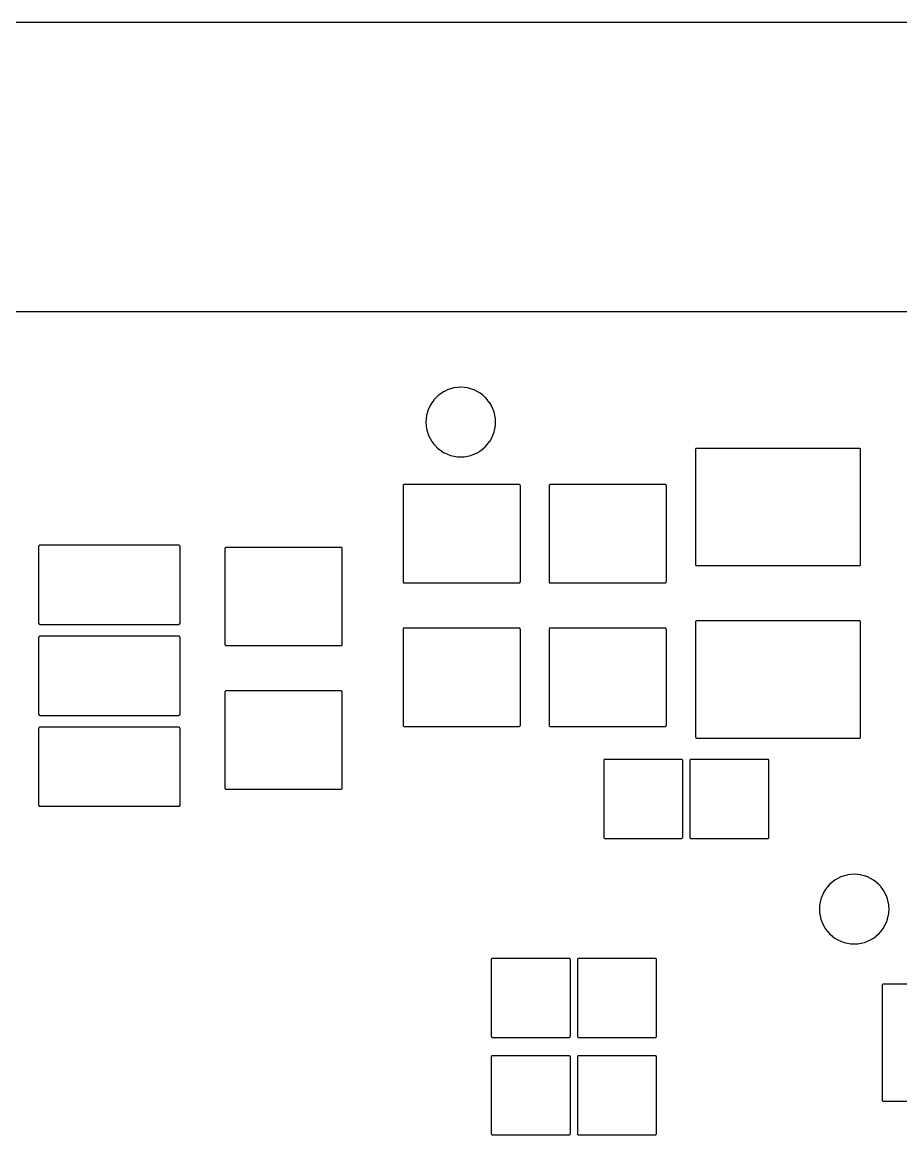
# Model space of a CAD drawing. Header units: inches. Extents: x -0.5 to 10, y -2.4 to 3.9.
# Drawn here: x 2.7547 to 3.1157, y 2.7965 to 3.2538 of the extents above; entities that cross this region are included whole.
import ezdxf

# ---------------------------------------------------------------- set-up
doc = ezdxf.new("R2010")
doc.units = ezdxf.units.IN

msp = doc.modelspace()

# ---------------------------------------------------------------- linework, layer by layer
for points in [[(2.5572, 3.25375), (3.3106, 3.25375)], [(3.309421, 3.13465), (2.56023, 3.13465)], [(3.148, 2.8584), (3.1086, 2.8584), (3.108575, 2.858399), (3.108526, 2.858394), (3.108478, 2.858385), (3.108431, 2.858371), (3.108386, 2.858352), (3.108343, 2.858329), (3.108302, 2.858301), (3.108264, 2.85827), (3.10823, 2.858236), (3.108199, 2.858198), (3.108171, 2.858157), (3.108148, 2.858114), (3.108129, 2.858069), (3.108115, 2.858022), (3.108106, 2.857974), (3.108101, 2.857925), (3.1081, 2.8579), (3.1081, 2.8107), (3.108101, 2.810675), (3.108106, 2.810626), (3.108115, 2.810578), (3.108129, 2.810531), (3.108148, 2.810486), (3.108171, 2.810443), (3.108199, 2.810402), (3.10823, 2.810364), (3.108264, 2.81033), (3.108302, 2.810299), (3.108343, 2.810271), (3.108386, 2.810248), (3.108431, 2.810229), (3.108478, 2.810215), (3.108526, 2.810206), (3.108575, 2.810201), (3.108575, 2.810201), (3.1086, 2.8102), (3.148, 2.8102)]]:
    msp.add_lwpolyline(points)
for points in [[(2.949199, 3.089425), (2.949133, 3.090777), (2.949131, 3.090804), (2.949128, 3.090826), (2.948929, 3.092166), (2.948925, 3.092189), (2.94892, 3.092214), (2.948591, 3.093527), (2.948585, 3.093549), (2.948577, 3.093574), (2.94812, 3.094849), (2.948112, 3.094871), (2.948102, 3.094895), (2.947523, 3.096119), (2.947513, 3.096139), (2.947499, 3.096162), (2.946803, 3.097324), (2.946788, 3.097348), (2.946776, 3.097365), (2.945969, 3.098452), (2.945955, 3.098471), (2.945938, 3.09849), (2.945029, 3.099494), (2.945012, 3.099512), (2.944994, 3.099529), (2.94399, 3.100438), (2.943971, 3.100455), (2.943952, 3.100469), (2.942865, 3.101276), (2.942848, 3.101288), (2.942824, 3.101303), (2.941662, 3.101999), (2.941639, 3.102013), (2.941619, 3.102023), (2.940395, 3.102602), (2.940371, 3.102612), (2.940349, 3.10262), (2.939074, 3.103077), (2.939049, 3.103085), (2.939027, 3.103091), (2.937714, 3.10342), (2.937689, 3.103425), (2.937666, 3.103429), (2.936326, 3.103628), (2.936304, 3.103631), (2.936277, 3.103633), (2.934925, 3.103699), (2.9349, 3.1037), (2.934875, 3.103699), (2.933523, 3.103633), (2.933496, 3.103631), (2.933474, 3.103628), (2.932134, 3.103429), (2.932111, 3.103425), (2.932086, 3.10342), (2.930773, 3.103091), (2.930751, 3.103085), (2.930726, 3.103077), (2.929451, 3.10262), (2.929429, 3.102612), (2.929405, 3.102602), (2.928181, 3.102023), (2.928161, 3.102013), (2.928138, 3.101999), (2.926976, 3.101303), (2.926952, 3.101288), (2.926935, 3.101276), (2.925848, 3.100469), (2.925829, 3.100455), (2.92581, 3.100438), (2.924806, 3.099529), (2.924788, 3.099512), (2.924771, 3.099494), (2.923862, 3.09849), (2.923845, 3.098471), (2.923831, 3.098452), (2.923024, 3.097365), (2.923012, 3.097348), (2.922997, 3.097324), (2.922301, 3.096162), (2.922287, 3.096139), (2.922277, 3.096119), (2.921698, 3.094895), (2.921688, 3.094871), (2.92168, 3.094849), (2.921223, 3.093574), (2.921215, 3.093549), (2.921209, 3.093527), (2.92088, 3.092214), (2.920875, 3.092189), (2.920871, 3.092166), (2.920672, 3.090826), (2.920669, 3.090804), (2.920667, 3.090777), (2.920601, 3.089425), (2.9206, 3.0894), (2.920601, 3.089375), (2.920667, 3.088023), (2.920669, 3.087996), (2.920672, 3.087974), (2.920871, 3.086634), (2.920875, 3.086611), (2.92088, 3.086586), (2.921209, 3.085273), (2.921215, 3.085251), (2.921223, 3.085226), (2.92168, 3.083951), (2.921688, 3.083929), (2.921698, 3.083905), (2.922277, 3.082681), (2.922287, 3.082661), (2.922301, 3.082638), (2.922997, 3.081476), (2.923012, 3.081452), (2.923024, 3.081435), (2.923831, 3.080348), (2.923845, 3.080329), (2.923862, 3.08031), (2.924771, 3.079306), (2.924788, 3.079288), (2.924806, 3.079271), (2.92581, 3.078362), (2.925829, 3.078345), (2.925848, 3.078331), (2.926935, 3.077524), (2.926952, 3.077512), (2.926976, 3.077497), (2.928138, 3.076801), (2.928161, 3.076787), (2.928181, 3.076777), (2.929405, 3.076198), (2.929429, 3.076188), (2.929451, 3.07618), (2.930726, 3.075723), (2.930751, 3.075715), (2.930773, 3.075709), (2.932086, 3.07538), (2.932111, 3.075375), (2.932134, 3.075371), (2.933474, 3.075172), (2.933496, 3.075169), (2.933523, 3.075167), (2.934875, 3.075101), (2.9349, 3.0751), (2.934925, 3.075101), (2.936277, 3.075167), (2.936304, 3.075169), (2.936326, 3.075172), (2.937666, 3.075371), (2.937689, 3.075375), (2.937714, 3.07538), (2.939027, 3.075709), (2.939049, 3.075715), (2.939074, 3.075723), (2.940349, 3.07618), (2.940371, 3.076188), (2.940395, 3.076198), (2.941619, 3.076777), (2.941639, 3.076787), (2.941662, 3.076801), (2.942824, 3.077497), (2.942848, 3.077512), (2.942865, 3.077524), (2.943952, 3.078331), (2.943971, 3.078345), (2.94399, 3.078362), (2.944994, 3.079271), (2.945012, 3.079288), (2.945029, 3.079306), (2.945938, 3.08031), (2.945955, 3.080329), (2.945969, 3.080348), (2.946776, 3.081435), (2.946788, 3.081452), (2.946803, 3.081476), (2.947499, 3.082638), (2.947513, 3.082661), (2.947523, 3.082681), (2.948102, 3.083905), (2.948112, 3.083929), (2.94812, 3.083951), (2.948577, 3.085226), (2.948585, 3.085251), (2.948591, 3.085273), (2.94892, 3.086586), (2.948925, 3.086611), (2.948929, 3.086634), (2.949128, 3.087974), (2.949131, 3.087996), (2.949133, 3.088023), (2.949199, 3.089375), (2.9492, 3.0894)], [(3.031825, 3.030401), (3.031825, 3.030401), (3.03185, 3.0304), (3.09875, 3.0304), (3.098775, 3.030401), (3.098824, 3.030406), (3.098872, 3.030415), (3.098919, 3.030429), (3.098964, 3.030448), (3.099007, 3.030471), (3.099048, 3.030499), (3.099086, 3.03053), (3.09912, 3.030564), (3.099151, 3.030602), (3.099179, 3.030643), (3.099202, 3.030686), (3.099221, 3.030731), (3.099235, 3.030778), (3.099244, 3.030826), (3.099249, 3.030875), (3.09925, 3.0309), (3.09925, 3.0781), (3.099249, 3.078125), (3.099244, 3.078174), (3.099235, 3.078222), (3.099221, 3.078269), (3.099202, 3.078314), (3.099179, 3.078357), (3.099151, 3.078398), (3.09912, 3.078436), (3.099086, 3.07847), (3.099048, 3.078501), (3.099007, 3.078529), (3.098964, 3.078552), (3.098919, 3.078571), (3.098872, 3.078585), (3.098824, 3.078594), (3.098775, 3.078599), (3.09875, 3.0786), (3.03185, 3.0786), (3.031825, 3.078599), (3.031776, 3.078594), (3.031728, 3.078585), (3.031681, 3.078571), (3.031636, 3.078552), (3.031593, 3.078529), (3.031552, 3.078501), (3.031514, 3.07847), (3.03148, 3.078436), (3.031449, 3.078398), (3.031421, 3.078357), (3.031398, 3.078314), (3.031379, 3.078269), (3.031365, 3.078222), (3.031356, 3.078174), (3.031351, 3.078125), (3.03135, 3.0781), (3.03135, 3.0309), (3.031351, 3.030875), (3.031356, 3.030826), (3.031365, 3.030778), (3.031379, 3.030731), (3.031398, 3.030686), (3.031421, 3.030643), (3.031449, 3.030602), (3.03148, 3.030564), (3.031514, 3.03053), (3.031552, 3.030499), (3.031593, 3.030471), (3.031636, 3.030448), (3.031681, 3.030429), (3.031728, 3.030415), (3.031776, 3.030406)], [(2.911675, 3.023301), (2.911675, 3.023301), (2.9117, 3.0233), (2.9589, 3.0233), (2.958925, 3.023301), (2.958974, 3.023306), (2.959022, 3.023315), (2.959069, 3.023329), (2.959114, 3.023348), (2.959157, 3.023371), (2.959198, 3.023399), (2.959236, 3.02343), (2.95927, 3.023464), (2.959301, 3.023502), (2.959329, 3.023543), (2.959352, 3.023586), (2.959371, 3.023631), (2.959385, 3.023678), (2.959394, 3.023726), (2.959399, 3.023775), (2.9594, 3.0238), (2.9594, 3.0632), (2.959399, 3.063225), (2.959394, 3.063274), (2.959385, 3.063322), (2.959371, 3.063369), (2.959352, 3.063414), (2.959329, 3.063457), (2.959301, 3.063498), (2.95927, 3.063536), (2.959236, 3.06357), (2.959198, 3.063601), (2.959157, 3.063629), (2.959114, 3.063652), (2.959069, 3.063671), (2.959022, 3.063685), (2.958974, 3.063694), (2.958925, 3.063699), (2.9589, 3.0637), (2.9117, 3.0637), (2.911675, 3.063699), (2.911626, 3.063694), (2.911578, 3.063685), (2.911531, 3.063671), (2.911486, 3.063652), (2.911443, 3.063629), (2.911402, 3.063601), (2.911364, 3.06357), (2.91133, 3.063536), (2.911299, 3.063498), (2.911271, 3.063457), (2.911248, 3.063414), (2.911229, 3.063369), (2.911215, 3.063322), (2.911206, 3.063274), (2.911201, 3.063225), (2.9112, 3.0632), (2.9112, 3.0238), (2.911201, 3.023775), (2.911206, 3.023726), (2.911215, 3.023678), (2.911229, 3.023631), (2.911248, 3.023586), (2.911271, 3.023543), (2.911299, 3.023502), (2.91133, 3.023464), (2.911364, 3.02343), (2.911402, 3.023399), (2.911443, 3.023371), (2.911486, 3.023348), (2.911531, 3.023329), (2.911578, 3.023315), (2.911626, 3.023306)], [(2.971675, 3.023301), (2.971675, 3.023301), (2.9717, 3.0233), (3.0189, 3.0233), (3.018925, 3.023301), (3.018974, 3.023306), (3.019022, 3.023315), (3.019069, 3.023329), (3.019114, 3.023348), (3.019157, 3.023371), (3.019198, 3.023399), (3.019236, 3.02343), (3.01927, 3.023464), (3.019301, 3.023502), (3.019329, 3.023543), (3.019352, 3.023586), (3.019371, 3.023631), (3.019385, 3.023678), (3.019394, 3.023726), (3.019399, 3.023775), (3.0194, 3.0238), (3.0194, 3.0632), (3.019399, 3.063225), (3.019394, 3.063274), (3.019385, 3.063322), (3.019371, 3.063369), (3.019352, 3.063414), (3.019329, 3.063457), (3.019301, 3.063498), (3.01927, 3.063536), (3.019236, 3.06357), (3.019198, 3.063601), (3.019157, 3.063629), (3.019114, 3.063652), (3.019069, 3.063671), (3.019022, 3.063685), (3.018974, 3.063694), (3.018925, 3.063699), (3.0189, 3.0637), (2.9717, 3.0637), (2.971675, 3.063699), (2.971626, 3.063694), (2.971578, 3.063685), (2.971531, 3.063671), (2.971486, 3.063652), (2.971443, 3.063629), (2.971402, 3.063601), (2.971364, 3.06357), (2.97133, 3.063536), (2.971299, 3.063498), (2.971271, 3.063457), (2.971248, 3.063414), (2.971229, 3.063369), (2.971215, 3.063322), (2.971206, 3.063274), (2.971201, 3.063225), (2.9712, 3.0632), (2.9712, 3.0238), (2.971201, 3.023775), (2.971206, 3.023726), (2.971215, 3.023678), (2.971229, 3.023631), (2.971248, 3.023586), (2.971271, 3.023543), (2.971299, 3.023502), (2.97133, 3.023464), (2.971364, 3.02343), (2.971402, 3.023399), (2.971443, 3.023371), (2.971486, 3.023348), (2.971531, 3.023329), (2.971578, 3.023315), (2.971626, 3.023306)], [(2.761925, 3.006251), (2.761925, 3.006251), (2.76195, 3.00625), (2.81905, 3.00625), (2.819075, 3.006251), (2.819124, 3.006256), (2.819172, 3.006265), (2.819219, 3.006279), (2.819264, 3.006298), (2.819307, 3.006321), (2.819348, 3.006349), (2.819386, 3.00638), (2.81942, 3.006414), (2.819451, 3.006452), (2.819479, 3.006493), (2.819502, 3.006536), (2.819521, 3.006581), (2.819535, 3.006628), (2.819544, 3.006676), (2.819549, 3.006725), (2.81955, 3.00675), (2.81955, 3.03825), (2.819549, 3.038275), (2.819544, 3.038324), (2.819535, 3.038372), (2.819521, 3.038419), (2.819502, 3.038464), (2.819479, 3.038507), (2.819451, 3.038548), (2.81942, 3.038586), (2.819386, 3.03862), (2.819348, 3.038651), (2.819307, 3.038679), (2.819264, 3.038702), (2.819219, 3.038721), (2.819172, 3.038735), (2.819124, 3.038744), (2.819075, 3.038749), (2.81905, 3.03875), (2.76195, 3.03875), (2.761925, 3.038749), (2.761876, 3.038744), (2.761828, 3.038735), (2.761781, 3.038721), (2.761736, 3.038702), (2.761693, 3.038679), (2.761652, 3.038651), (2.761614, 3.03862), (2.76158, 3.038586), (2.761549, 3.038548), (2.761521, 3.038507), (2.761498, 3.038464), (2.761479, 3.038419), (2.761465, 3.038372), (2.761456, 3.038324), (2.761451, 3.038275), (2.76145, 3.03825), (2.76145, 3.00675), (2.761451, 3.006725), (2.761456, 3.006676), (2.761465, 3.006628), (2.761479, 3.006581), (2.761498, 3.006536), (2.761521, 3.006493), (2.761549, 3.006452), (2.76158, 3.006414), (2.761614, 3.00638), (2.761652, 3.006349), (2.761693, 3.006321), (2.761736, 3.006298), (2.761781, 3.006279), (2.761828, 3.006265), (2.761876, 3.006256)], [(2.838475, 2.997501), (2.838475, 2.997501), (2.8385, 2.9975), (2.8857, 2.9975), (2.885725, 2.997501), (2.885774, 2.997506), (2.885822, 2.997515), (2.885869, 2.997529), (2.885914, 2.997548), (2.885957, 2.997571), (2.885998, 2.997599), (2.886036, 2.99763), (2.88607, 2.997664), (2.886101, 2.997702), (2.886129, 2.997743), (2.886152, 2.997786), (2.886171, 2.997831), (2.886185, 2.997878), (2.886194, 2.997926), (2.886199, 2.997975), (2.8862, 2.998), (2.8862, 3.0374), (2.886199, 3.037425), (2.886194, 3.037474), (2.886185, 3.037522), (2.886171, 3.037569), (2.886152, 3.037614), (2.886129, 3.037657), (2.886101, 3.037698), (2.88607, 3.037736), (2.886036, 3.03777), (2.885998, 3.037801), (2.885957, 3.037829), (2.885914, 3.037852), (2.885869, 3.037871), (2.885822, 3.037885), (2.885774, 3.037894), (2.885725, 3.037899), (2.8857, 3.0379), (2.8385, 3.0379), (2.838475, 3.037899), (2.838426, 3.037894), (2.838378, 3.037885), (2.838331, 3.037871), (2.838286, 3.037852), (2.838243, 3.037829), (2.838202, 3.037801), (2.838164, 3.03777), (2.83813, 3.037736), (2.838099, 3.037698), (2.838071, 3.037657), (2.838048, 3.037614), (2.838029, 3.037569), (2.838015, 3.037522), (2.838006, 3.037474), (2.838001, 3.037425), (2.838, 3.0374), (2.838, 2.998), (2.838001, 2.997975), (2.838006, 2.997926), (2.838015, 2.997878), (2.838029, 2.997831), (2.838048, 2.997786), (2.838071, 2.997743), (2.838099, 2.997702), (2.83813, 2.997664), (2.838164, 2.99763), (2.838202, 2.997599), (2.838243, 2.997571), (2.838286, 2.997548), (2.838331, 2.997529), (2.838378, 2.997515), (2.838426, 2.997506)], [(2.911675, 2.964301), (2.911675, 2.964301), (2.9117, 2.9643), (2.9589, 2.9643), (2.958925, 2.964301), (2.958974, 2.964306), (2.959022, 2.964315), (2.959069, 2.964329), (2.959114, 2.964348), (2.959157, 2.964371), (2.959198, 2.964399), (2.959236, 2.96443), (2.95927, 2.964464), (2.959301, 2.964502), (2.959329, 2.964543), (2.959352, 2.964586), (2.959371, 2.964631), (2.959385, 2.964678), (2.959394, 2.964726), (2.959399, 2.964775), (2.9594, 2.9648), (2.9594, 3.0042), (2.959399, 3.004225), (2.959394, 3.004274), (2.959385, 3.004322), (2.959371, 3.004369), (2.959352, 3.004414), (2.959329, 3.004457), (2.959301, 3.004498), (2.95927, 3.004536), (2.959236, 3.00457), (2.959198, 3.004601), (2.959157, 3.004629), (2.959114, 3.004652), (2.959069, 3.004671), (2.959022, 3.004685), (2.958974, 3.004694), (2.958925, 3.004699), (2.9589, 3.0047), (2.9117, 3.0047), (2.911675, 3.004699), (2.911626, 3.004694), (2.911578, 3.004685), (2.911531, 3.004671), (2.911486, 3.004652), (2.911443, 3.004629), (2.911402, 3.004601), (2.911364, 3.00457), (2.91133, 3.004536), (2.911299, 3.004498), (2.911271, 3.004457), (2.911248, 3.004414), (2.911229, 3.004369), (2.911215, 3.004322), (2.911206, 3.004274), (2.911201, 3.004225), (2.9112, 3.0042), (2.9112, 2.9648), (2.911201, 2.964775), (2.911206, 2.964726), (2.911215, 2.964678), (2.911229, 2.964631), (2.911248, 2.964586), (2.911271, 2.964543), (2.911299, 2.964502), (2.91133, 2.964464), (2.911364, 2.96443), (2.911402, 2.964399), (2.911443, 2.964371), (2.911486, 2.964348), (2.911531, 2.964329), (2.911578, 2.964315), (2.911626, 2.964306)], [(2.971675, 2.964301), (2.971675, 2.964301), (2.9717, 2.9643), (3.0189, 2.9643), (3.018925, 2.964301), (3.018974, 2.964306), (3.019022, 2.964315), (3.019069, 2.964329), (3.019114, 2.964348), (3.019157, 2.964371), (3.019198, 2.964399), (3.019236, 2.96443), (3.01927, 2.964464), (3.019301, 2.964502), (3.019329, 2.964543), (3.019352, 2.964586), (3.019371, 2.964631), (3.019385, 2.964678), (3.019394, 2.964726), (3.019399, 2.964775), (3.0194, 2.9648), (3.0194, 3.0042), (3.019399, 3.004225), (3.019394, 3.004274), (3.019385, 3.004322), (3.019371, 3.004369), (3.019352, 3.004414), (3.019329, 3.004457), (3.019301, 3.004498), (3.01927, 3.004536), (3.019236, 3.00457), (3.019198, 3.004601), (3.019157, 3.004629), (3.019114, 3.004652), (3.019069, 3.004671), (3.019022, 3.004685), (3.018974, 3.004694), (3.018925, 3.004699), (3.0189, 3.0047), (2.9717, 3.0047), (2.971675, 3.004699), (2.971626, 3.004694), (2.971578, 3.004685), (2.971531, 3.004671), (2.971486, 3.004652), (2.971443, 3.004629), (2.971402, 3.004601), (2.971364, 3.00457), (2.97133, 3.004536), (2.971299, 3.004498), (2.971271, 3.004457), (2.971248, 3.004414), (2.971229, 3.004369), (2.971215, 3.004322), (2.971206, 3.004274), (2.971201, 3.004225), (2.9712, 3.0042), (2.9712, 2.9648), (2.971201, 2.964775), (2.971206, 2.964726), (2.971215, 2.964678), (2.971229, 2.964631), (2.971248, 2.964586), (2.971271, 2.964543), (2.971299, 2.964502), (2.97133, 2.964464), (2.971364, 2.96443), (2.971402, 2.964399), (2.971443, 2.964371), (2.971486, 2.964348), (2.971531, 2.964329), (2.971578, 2.964315), (2.971626, 2.964306)], [(3.031825, 2.959501), (3.031825, 2.959501), (3.03185, 2.9595), (3.09875, 2.9595), (3.098775, 2.959501), (3.098824, 2.959506), (3.098872, 2.959515), (3.098919, 2.959529), (3.098964, 2.959548), (3.099007, 2.959571), (3.099048, 2.959599), (3.099086, 2.95963), (3.09912, 2.959664), (3.099151, 2.959702), (3.099179, 2.959743), (3.099202, 2.959786), (3.099221, 2.959831), (3.099235, 2.959878), (3.099244, 2.959926), (3.099249, 2.959975), (3.09925, 2.96), (3.09925, 3.0072), (3.099249, 3.007225), (3.099244, 3.007274), (3.099235, 3.007322), (3.099221, 3.007369), (3.099202, 3.007414), (3.099179, 3.007457), (3.099151, 3.007498), (3.09912, 3.007536), (3.099086, 3.00757), (3.099048, 3.007601), (3.099007, 3.007629), (3.098964, 3.007652), (3.098919, 3.007671), (3.098872, 3.007685), (3.098824, 3.007694), (3.098775, 3.007699), (3.09875, 3.0077), (3.03185, 3.0077), (3.031825, 3.007699), (3.031776, 3.007694), (3.031728, 3.007685), (3.031681, 3.007671), (3.031636, 3.007652), (3.031593, 3.007629), (3.031552, 3.007601), (3.031514, 3.00757), (3.03148, 3.007536), (3.031449, 3.007498), (3.031421, 3.007457), (3.031398, 3.007414), (3.031379, 3.007369), (3.031365, 3.007322), (3.031356, 3.007274), (3.031351, 3.007225), (3.03135, 3.0072), (3.03135, 2.96), (3.031351, 2.959975), (3.031356, 2.959926), (3.031365, 2.959878), (3.031379, 2.959831), (3.031398, 2.959786), (3.031421, 2.959743), (3.031449, 2.959702), (3.03148, 2.959664), (3.031514, 2.95963), (3.031552, 2.959599), (3.031593, 2.959571), (3.031636, 2.959548), (3.031681, 2.959529), (3.031728, 2.959515), (3.031776, 2.959506)], [(2.761925, 2.968851), (2.761925, 2.968851), (2.76195, 2.96885), (2.81905, 2.96885), (2.819075, 2.968851), (2.819124, 2.968856), (2.819172, 2.968865), (2.819219, 2.968879), (2.819264, 2.968898), (2.819307, 2.968921), (2.819348, 2.968949), (2.819386, 2.96898), (2.81942, 2.969014), (2.819451, 2.969052), (2.819479, 2.969093), (2.819502, 2.969136), (2.819521, 2.969181), (2.819535, 2.969228), (2.819544, 2.969276), (2.819549, 2.969325), (2.81955, 2.96935), (2.81955, 3.00085), (2.819549, 3.000875), (2.819544, 3.000924), (2.819535, 3.000972), (2.819521, 3.001019), (2.819502, 3.001064), (2.819479, 3.001107), (2.819451, 3.001148), (2.81942, 3.001186), (2.819386, 3.00122), (2.819348, 3.001251), (2.819307, 3.001279), (2.819264, 3.001302), (2.819219, 3.001321), (2.819172, 3.001335), (2.819124, 3.001344), (2.819075, 3.001349), (2.81905, 3.00135), (2.76195, 3.00135), (2.761925, 3.001349), (2.761876, 3.001344), (2.761828, 3.001335), (2.761781, 3.001321), (2.761736, 3.001302), (2.761693, 3.001279), (2.761652, 3.001251), (2.761614, 3.00122), (2.76158, 3.001186), (2.761549, 3.001148), (2.761521, 3.001107), (2.761498, 3.001064), (2.761479, 3.001019), (2.761465, 3.000972), (2.761456, 3.000924), (2.761451, 3.000875), (2.76145, 3.00085), (2.76145, 2.96935), (2.761451, 2.969325), (2.761456, 2.969276), (2.761465, 2.969228), (2.761479, 2.969181), (2.761498, 2.969136), (2.761521, 2.969093), (2.761549, 2.969052), (2.76158, 2.969014), (2.761614, 2.96898), (2.761652, 2.968949), (2.761693, 2.968921), (2.761736, 2.968898), (2.761781, 2.968879), (2.761828, 2.968865), (2.761876, 2.968856)], [(2.838475, 2.938501), (2.838475, 2.938501), (2.8385, 2.9385), (2.8857, 2.9385), (2.885725, 2.938501), (2.885774, 2.938506), (2.885822, 2.938515), (2.885869, 2.938529), (2.885914, 2.938548), (2.885957, 2.938571), (2.885998, 2.938599), (2.886036, 2.93863), (2.88607, 2.938664), (2.886101, 2.938702), (2.886129, 2.938743), (2.886152, 2.938786), (2.886171, 2.938831), (2.886185, 2.938878), (2.886194, 2.938926), (2.886199, 2.938975), (2.8862, 2.939), (2.8862, 2.9784), (2.886199, 2.978425), (2.886194, 2.978474), (2.886185, 2.978522), (2.886171, 2.978569), (2.886152, 2.978614), (2.886129, 2.978657), (2.886101, 2.978698), (2.88607, 2.978736), (2.886036, 2.97877), (2.885998, 2.978801), (2.885957, 2.978829), (2.885914, 2.978852), (2.885869, 2.978871), (2.885822, 2.978885), (2.885774, 2.978894), (2.885725, 2.978899), (2.8857, 2.9789), (2.8385, 2.9789), (2.838475, 2.978899), (2.838426, 2.978894), (2.838378, 2.978885), (2.838331, 2.978871), (2.838286, 2.978852), (2.838243, 2.978829), (2.838202, 2.978801), (2.838164, 2.97877), (2.83813, 2.978736), (2.838099, 2.978698), (2.838071, 2.978657), (2.838048, 2.978614), (2.838029, 2.978569), (2.838015, 2.978522), (2.838006, 2.978474), (2.838001, 2.978425), (2.838, 2.9784), (2.838, 2.939), (2.838001, 2.938975), (2.838006, 2.938926), (2.838015, 2.938878), (2.838029, 2.938831), (2.838048, 2.938786), (2.838071, 2.938743), (2.838099, 2.938702), (2.83813, 2.938664), (2.838164, 2.93863), (2.838202, 2.938599), (2.838243, 2.938571), (2.838286, 2.938548), (2.838331, 2.938529), (2.838378, 2.938515), (2.838426, 2.938506)], [(2.761925, 2.931451), (2.761925, 2.931451), (2.76195, 2.93145), (2.81905, 2.93145), (2.819075, 2.931451), (2.819124, 2.931456), (2.819172, 2.931465), (2.819219, 2.931479), (2.819264, 2.931498), (2.819307, 2.931521), (2.819348, 2.931549), (2.819386, 2.93158), (2.81942, 2.931614), (2.819451, 2.931652), (2.819479, 2.931693), (2.819502, 2.931736), (2.819521, 2.931781), (2.819535, 2.931828), (2.819544, 2.931876), (2.819549, 2.931925), (2.81955, 2.93195), (2.81955, 2.96345), (2.819549, 2.963475), (2.819544, 2.963524), (2.819535, 2.963572), (2.819521, 2.963619), (2.819502, 2.963664), (2.819479, 2.963707), (2.819451, 2.963748), (2.81942, 2.963786), (2.819386, 2.96382), (2.819348, 2.963851), (2.819307, 2.963879), (2.819264, 2.963902), (2.819219, 2.963921), (2.819172, 2.963935), (2.819124, 2.963944), (2.819075, 2.963949), (2.81905, 2.96395), (2.76195, 2.96395), (2.761925, 2.963949), (2.761876, 2.963944), (2.761828, 2.963935), (2.761781, 2.963921), (2.761736, 2.963902), (2.761693, 2.963879), (2.761652, 2.963851), (2.761614, 2.96382), (2.76158, 2.963786), (2.761549, 2.963748), (2.761521, 2.963707), (2.761498, 2.963664), (2.761479, 2.963619), (2.761465, 2.963572), (2.761456, 2.963524), (2.761451, 2.963475), (2.76145, 2.96345), (2.76145, 2.93195), (2.761451, 2.931925), (2.761456, 2.931876), (2.761465, 2.931828), (2.761479, 2.931781), (2.761498, 2.931736), (2.761521, 2.931693), (2.761549, 2.931652), (2.76158, 2.931614), (2.761614, 2.93158), (2.761652, 2.931549), (2.761693, 2.931521), (2.761736, 2.931498), (2.761781, 2.931479), (2.761828, 2.931465), (2.761876, 2.931456)], [(2.994125, 2.918251), (2.994125, 2.918251), (2.99415, 2.91825), (3.02565, 2.91825), (3.025675, 2.918251), (3.025724, 2.918256), (3.025772, 2.918265), (3.025819, 2.918279), (3.025864, 2.918298), (3.025907, 2.918321), (3.025948, 2.918349), (3.025986, 2.91838), (3.02602, 2.918414), (3.026051, 2.918452), (3.026079, 2.918493), (3.026102, 2.918536), (3.026121, 2.918581), (3.026135, 2.918628), (3.026144, 2.918676), (3.026149, 2.918725), (3.02615, 2.91875), (3.02615, 2.95025), (3.026149, 2.950275), (3.026144, 2.950324), (3.026135, 2.950372), (3.026121, 2.950419), (3.026102, 2.950464), (3.026079, 2.950507), (3.026051, 2.950548), (3.02602, 2.950586), (3.025986, 2.95062), (3.025948, 2.950651), (3.025907, 2.950679), (3.025864, 2.950702), (3.025819, 2.950721), (3.025772, 2.950735), (3.025724, 2.950744), (3.025675, 2.950749), (3.02565, 2.95075), (2.99415, 2.95075), (2.994125, 2.950749), (2.994076, 2.950744), (2.994028, 2.950735), (2.993981, 2.950721), (2.993936, 2.950702), (2.993893, 2.950679), (2.993852, 2.950651), (2.993814, 2.95062), (2.99378, 2.950586), (2.993749, 2.950548), (2.993721, 2.950507), (2.993698, 2.950464), (2.993679, 2.950419), (2.993665, 2.950372), (2.993656, 2.950324), (2.993651, 2.950275), (2.99365, 2.95025), (2.99365, 2.91875), (2.993651, 2.918725), (2.993656, 2.918676), (2.993665, 2.918628), (2.993679, 2.918581), (2.993698, 2.918536), (2.993721, 2.918493), (2.993749, 2.918452), (2.99378, 2.918414), (2.993814, 2.91838), (2.993852, 2.918349), (2.993893, 2.918321), (2.993936, 2.918298), (2.993981, 2.918279), (2.994028, 2.918265), (2.994076, 2.918256)], [(3.029525, 2.918251), (3.029525, 2.918251), (3.02955, 2.91825), (3.06105, 2.91825), (3.061075, 2.918251), (3.061124, 2.918256), (3.061172, 2.918265), (3.061219, 2.918279), (3.061264, 2.918298), (3.061307, 2.918321), (3.061348, 2.918349), (3.061386, 2.91838), (3.06142, 2.918414), (3.061451, 2.918452), (3.061479, 2.918493), (3.061502, 2.918536), (3.061521, 2.918581), (3.061535, 2.918628), (3.061544, 2.918676), (3.061549, 2.918725), (3.06155, 2.91875), (3.06155, 2.95025), (3.061549, 2.950275), (3.061544, 2.950324), (3.061535, 2.950372), (3.061521, 2.950419), (3.061502, 2.950464), (3.061479, 2.950507), (3.061451, 2.950548), (3.06142, 2.950586), (3.061386, 2.95062), (3.061348, 2.950651), (3.061307, 2.950679), (3.061264, 2.950702), (3.061219, 2.950721), (3.061172, 2.950735), (3.061124, 2.950744), (3.061075, 2.950749), (3.06105, 2.95075), (3.02955, 2.95075), (3.029525, 2.950749), (3.029476, 2.950744), (3.029428, 2.950735), (3.029381, 2.950721), (3.029336, 2.950702), (3.029293, 2.950679), (3.029252, 2.950651), (3.029214, 2.95062), (3.02918, 2.950586), (3.029149, 2.950548), (3.029121, 2.950507), (3.029098, 2.950464), (3.029079, 2.950419), (3.029065, 2.950372), (3.029056, 2.950324), (3.029051, 2.950275), (3.02905, 2.95025), (3.02905, 2.91875), (3.029051, 2.918725), (3.029056, 2.918676), (3.029065, 2.918628), (3.029079, 2.918581), (3.029098, 2.918536), (3.029121, 2.918493), (3.029149, 2.918452), (3.02918, 2.918414), (3.029214, 2.91838), (3.029252, 2.918349), (3.029293, 2.918321), (3.029336, 2.918298), (3.029381, 2.918279), (3.029428, 2.918265), (3.029476, 2.918256)], [(3.110899, 2.889225), (3.110833, 2.890577), (3.110831, 2.890604), (3.110828, 2.890626), (3.110629, 2.891966), (3.110625, 2.891989), (3.11062, 2.892014), (3.110291, 2.893327), (3.110285, 2.893349), (3.110277, 2.893374), (3.10982, 2.894649), (3.109812, 2.894671), (3.109802, 2.894695), (3.109223, 2.895919), (3.109213, 2.895939), (3.109199, 2.895962), (3.108503, 2.897124), (3.108488, 2.897148), (3.108476, 2.897165), (3.107669, 2.898252), (3.107655, 2.898271), (3.107638, 2.89829), (3.106729, 2.899294), (3.106712, 2.899312), (3.106694, 2.899329), (3.10569, 2.900238), (3.105671, 2.900255), (3.105652, 2.900269), (3.104565, 2.901076), (3.104548, 2.901088), (3.104524, 2.901103), (3.103362, 2.901799), (3.103339, 2.901813), (3.103319, 2.901823), (3.102095, 2.902402), (3.102071, 2.902412), (3.102049, 2.90242), (3.100774, 2.902877), (3.100749, 2.902885), (3.100727, 2.902891), (3.099414, 2.90322), (3.099389, 2.903225), (3.099366, 2.903229), (3.098026, 2.903428), (3.098004, 2.903431), (3.097977, 2.903433), (3.096625, 2.903499), (3.0966, 2.9035), (3.096575, 2.903499), (3.095223, 2.903433), (3.095196, 2.903431), (3.095174, 2.903428), (3.093834, 2.903229), (3.093811, 2.903225), (3.093786, 2.90322), (3.092473, 2.902891), (3.092451, 2.902885), (3.092426, 2.902877), (3.091151, 2.90242), (3.091129, 2.902412), (3.091105, 2.902402), (3.089881, 2.901823), (3.089861, 2.901813), (3.089838, 2.901799), (3.088676, 2.901103), (3.088652, 2.901088), (3.088635, 2.901076), (3.087548, 2.900269), (3.087529, 2.900255), (3.08751, 2.900238), (3.086506, 2.899329), (3.086488, 2.899312), (3.086471, 2.899294), (3.085562, 2.89829), (3.085545, 2.898271), (3.085531, 2.898252), (3.084724, 2.897165), (3.084712, 2.897148), (3.084697, 2.897124), (3.084001, 2.895962), (3.083987, 2.895939), (3.083977, 2.895919), (3.083398, 2.894695), (3.083388, 2.894671), (3.08338, 2.894649), (3.082923, 2.893374), (3.082915, 2.893349), (3.082909, 2.893327), (3.08258, 2.892014), (3.082575, 2.891989), (3.082571, 2.891966), (3.082372, 2.890626), (3.082369, 2.890604), (3.082367, 2.890577), (3.082301, 2.889225), (3.0823, 2.8892), (3.082301, 2.889175), (3.082367, 2.887823), (3.082369, 2.887796), (3.082372, 2.887774), (3.082571, 2.886434), (3.082575, 2.886411), (3.08258, 2.886386), (3.082909, 2.885073), (3.082915, 2.885051), (3.082923, 2.885026), (3.08338, 2.883751), (3.083388, 2.883729), (3.083398, 2.883705), (3.083977, 2.882481), (3.083987, 2.882461), (3.084001, 2.882438), (3.084697, 2.881276), (3.084712, 2.881252), (3.084724, 2.881235), (3.085531, 2.880148), (3.085545, 2.880129), (3.085562, 2.88011), (3.086471, 2.879106), (3.086488, 2.879088), (3.086506, 2.879071), (3.08751, 2.878162), (3.087529, 2.878145), (3.087548, 2.878131), (3.088635, 2.877324), (3.088652, 2.877312), (3.088676, 2.877297), (3.089838, 2.876601), (3.089861, 2.876587), (3.089881, 2.876577), (3.091105, 2.875998), (3.091129, 2.875988), (3.091151, 2.87598), (3.092426, 2.875523), (3.092451, 2.875515), (3.092473, 2.875509), (3.093786, 2.87518), (3.093811, 2.875175), (3.093834, 2.875171), (3.095174, 2.874972), (3.095196, 2.874969), (3.095223, 2.874967), (3.096575, 2.874901), (3.0966, 2.8749), (3.096625, 2.874901), (3.097977, 2.874967), (3.098004, 2.874969), (3.098026, 2.874972), (3.099366, 2.875171), (3.099389, 2.875175), (3.099414, 2.87518), (3.100727, 2.875509), (3.100749, 2.875515), (3.100774, 2.875523), (3.102049, 2.87598), (3.102071, 2.875988), (3.102095, 2.875998), (3.103319, 2.876577), (3.103339, 2.876587), (3.103362, 2.876601), (3.104524, 2.877297), (3.104548, 2.877312), (3.104565, 2.877324), (3.105652, 2.878131), (3.105671, 2.878145), (3.10569, 2.878162), (3.106694, 2.879071), (3.106712, 2.879088), (3.106729, 2.879106), (3.107638, 2.88011), (3.107655, 2.880129), (3.107669, 2.880148), (3.108476, 2.881235), (3.108488, 2.881252), (3.108503, 2.881276), (3.109199, 2.882438), (3.109213, 2.882461), (3.109223, 2.882481), (3.109802, 2.883705), (3.109812, 2.883729), (3.10982, 2.883751), (3.110277, 2.885026), (3.110285, 2.885051), (3.110291, 2.885073), (3.11062, 2.886386), (3.110625, 2.886411), (3.110629, 2.886434), (3.110828, 2.887774), (3.110831, 2.887796), (3.110833, 2.887823), (3.110899, 2.889175), (3.1109, 2.8892)], [(2.947925, 2.836451), (2.947925, 2.836451), (2.94795, 2.83645), (2.97945, 2.83645), (2.979475, 2.836451), (2.979524, 2.836456), (2.979572, 2.836465), (2.979619, 2.836479), (2.979664, 2.836498), (2.979707, 2.836521), (2.979748, 2.836549), (2.979786, 2.83658), (2.97982, 2.836614), (2.979851, 2.836652), (2.979879, 2.836693), (2.979902, 2.836736), (2.979921, 2.836781), (2.979935, 2.836828), (2.979944, 2.836876), (2.979949, 2.836925), (2.97995, 2.83695), (2.97995, 2.86845), (2.979949, 2.868475), (2.979944, 2.868524), (2.979935, 2.868572), (2.979921, 2.868619), (2.979902, 2.868664), (2.979879, 2.868707), (2.979851, 2.868748), (2.97982, 2.868786), (2.979786, 2.86882), (2.979748, 2.868851), (2.979707, 2.868879), (2.979664, 2.868902), (2.979619, 2.868921), (2.979572, 2.868935), (2.979524, 2.868944), (2.979475, 2.868949), (2.97945, 2.86895), (2.94795, 2.86895), (2.947925, 2.868949), (2.947876, 2.868944), (2.947828, 2.868935), (2.947781, 2.868921), (2.947736, 2.868902), (2.947693, 2.868879), (2.947652, 2.868851), (2.947614, 2.86882), (2.94758, 2.868786), (2.947549, 2.868748), (2.947521, 2.868707), (2.947498, 2.868664), (2.947479, 2.868619), (2.947465, 2.868572), (2.947456, 2.868524), (2.947451, 2.868475), (2.94745, 2.86845), (2.94745, 2.83695), (2.947451, 2.836925), (2.947456, 2.836876), (2.947465, 2.836828), (2.947479, 2.836781), (2.947498, 2.836736), (2.947521, 2.836693), (2.947549, 2.836652), (2.94758, 2.836614), (2.947614, 2.83658), (2.947652, 2.836549), (2.947693, 2.836521), (2.947736, 2.836498), (2.947781, 2.836479), (2.947828, 2.836465), (2.947876, 2.836456)], [(2.983325, 2.836451), (2.983325, 2.836451), (2.98335, 2.83645), (3.01485, 2.83645), (3.014875, 2.836451), (3.014924, 2.836456), (3.014972, 2.836465), (3.015019, 2.836479), (3.015064, 2.836498), (3.015107, 2.836521), (3.015148, 2.836549), (3.015186, 2.83658), (3.01522, 2.836614), (3.015251, 2.836652), (3.015279, 2.836693), (3.015302, 2.836736), (3.015321, 2.836781), (3.015335, 2.836828), (3.015344, 2.836876), (3.015349, 2.836925), (3.01535, 2.83695), (3.01535, 2.86845), (3.015349, 2.868475), (3.015344, 2.868524), (3.015335, 2.868572), (3.015321, 2.868619), (3.015302, 2.868664), (3.015279, 2.868707), (3.015251, 2.868748), (3.01522, 2.868786), (3.015186, 2.86882), (3.015148, 2.868851), (3.015107, 2.868879), (3.015064, 2.868902), (3.015019, 2.868921), (3.014972, 2.868935), (3.014924, 2.868944), (3.014875, 2.868949), (3.01485, 2.86895), (2.98335, 2.86895), (2.983325, 2.868949), (2.983276, 2.868944), (2.983228, 2.868935), (2.983181, 2.868921), (2.983136, 2.868902), (2.983093, 2.868879), (2.983052, 2.868851), (2.983014, 2.86882), (2.98298, 2.868786), (2.982949, 2.868748), (2.982921, 2.868707), (2.982898, 2.868664), (2.982879, 2.868619), (2.982865, 2.868572), (2.982856, 2.868524), (2.982851, 2.868475), (2.98285, 2.86845), (2.98285, 2.83695), (2.982851, 2.836925), (2.982856, 2.836876), (2.982865, 2.836828), (2.982879, 2.836781), (2.982898, 2.836736), (2.982921, 2.836693), (2.982949, 2.836652), (2.98298, 2.836614), (2.983014, 2.83658), (2.983052, 2.836549), (2.983093, 2.836521), (2.983136, 2.836498), (2.983181, 2.836479), (2.983228, 2.836465), (2.983276, 2.836456)], [(2.947925, 2.796451), (2.947925, 2.796451), (2.94795, 2.79645), (2.97945, 2.79645), (2.979475, 2.796451), (2.979524, 2.796456), (2.979572, 2.796465), (2.979619, 2.796479), (2.979664, 2.796498), (2.979707, 2.796521), (2.979748, 2.796549), (2.979786, 2.79658), (2.97982, 2.796614), (2.979851, 2.796652), (2.979879, 2.796693), (2.979902, 2.796736), (2.979921, 2.796781), (2.979935, 2.796828), (2.979944, 2.796876), (2.979949, 2.796925), (2.97995, 2.79695), (2.97995, 2.82845), (2.979949, 2.828475), (2.979944, 2.828524), (2.979935, 2.828572), (2.979921, 2.828619), (2.979902, 2.828664), (2.979879, 2.828707), (2.979851, 2.828748), (2.97982, 2.828786), (2.979786, 2.82882), (2.979748, 2.828851), (2.979707, 2.828879), (2.979664, 2.828902), (2.979619, 2.828921), (2.979572, 2.828935), (2.979524, 2.828944), (2.979475, 2.828949), (2.97945, 2.82895), (2.94795, 2.82895), (2.947925, 2.828949), (2.947876, 2.828944), (2.947828, 2.828935), (2.947781, 2.828921), (2.947736, 2.828902), (2.947693, 2.828879), (2.947652, 2.828851), (2.947614, 2.82882), (2.94758, 2.828786), (2.947549, 2.828748), (2.947521, 2.828707), (2.947498, 2.828664), (2.947479, 2.828619), (2.947465, 2.828572), (2.947456, 2.828524), (2.947451, 2.828475), (2.94745, 2.82845), (2.94745, 2.79695), (2.947451, 2.796925), (2.947456, 2.796876), (2.947465, 2.796828), (2.947479, 2.796781), (2.947498, 2.796736), (2.947521, 2.796693), (2.947549, 2.796652), (2.94758, 2.796614), (2.947614, 2.79658), (2.947652, 2.796549), (2.947693, 2.796521), (2.947736, 2.796498), (2.947781, 2.796479), (2.947828, 2.796465), (2.947876, 2.796456)], [(2.983325, 2.796451), (2.983325, 2.796451), (2.98335, 2.79645), (3.01485, 2.79645), (3.014875, 2.796451), (3.014924, 2.796456), (3.014972, 2.796465), (3.015019, 2.796479), (3.015064, 2.796498), (3.015107, 2.796521), (3.015148, 2.796549), (3.015186, 2.79658), (3.01522, 2.796614), (3.015251, 2.796652), (3.015279, 2.796693), (3.015302, 2.796736), (3.015321, 2.796781), (3.015335, 2.796828), (3.015344, 2.796876), (3.015349, 2.796925), (3.01535, 2.79695), (3.01535, 2.82845), (3.015349, 2.828475), (3.015344, 2.828524), (3.015335, 2.828572), (3.015321, 2.828619), (3.015302, 2.828664), (3.015279, 2.828707), (3.015251, 2.828748), (3.01522, 2.828786), (3.015186, 2.82882), (3.015148, 2.828851), (3.015107, 2.828879), (3.015064, 2.828902), (3.015019, 2.828921), (3.014972, 2.828935), (3.014924, 2.828944), (3.014875, 2.828949), (3.01485, 2.82895), (2.98335, 2.82895), (2.983325, 2.828949), (2.983276, 2.828944), (2.983228, 2.828935), (2.983181, 2.828921), (2.983136, 2.828902), (2.983093, 2.828879), (2.983052, 2.828851), (2.983014, 2.82882), (2.98298, 2.828786), (2.982949, 2.828748), (2.982921, 2.828707), (2.982898, 2.828664), (2.982879, 2.828619), (2.982865, 2.828572), (2.982856, 2.828524), (2.982851, 2.828475), (2.98285, 2.82845), (2.98285, 2.79695), (2.982851, 2.796925), (2.982856, 2.796876), (2.982865, 2.796828), (2.982879, 2.796781), (2.982898, 2.796736), (2.982921, 2.796693), (2.982949, 2.796652), (2.98298, 2.796614), (2.983014, 2.79658), (2.983052, 2.796549), (2.983093, 2.796521), (2.983136, 2.796498), (2.983181, 2.796479), (2.983228, 2.796465), (2.983276, 2.796456)]]:
    msp.add_lwpolyline(points, close=True)

doc.saveas('drawing.dxf')
